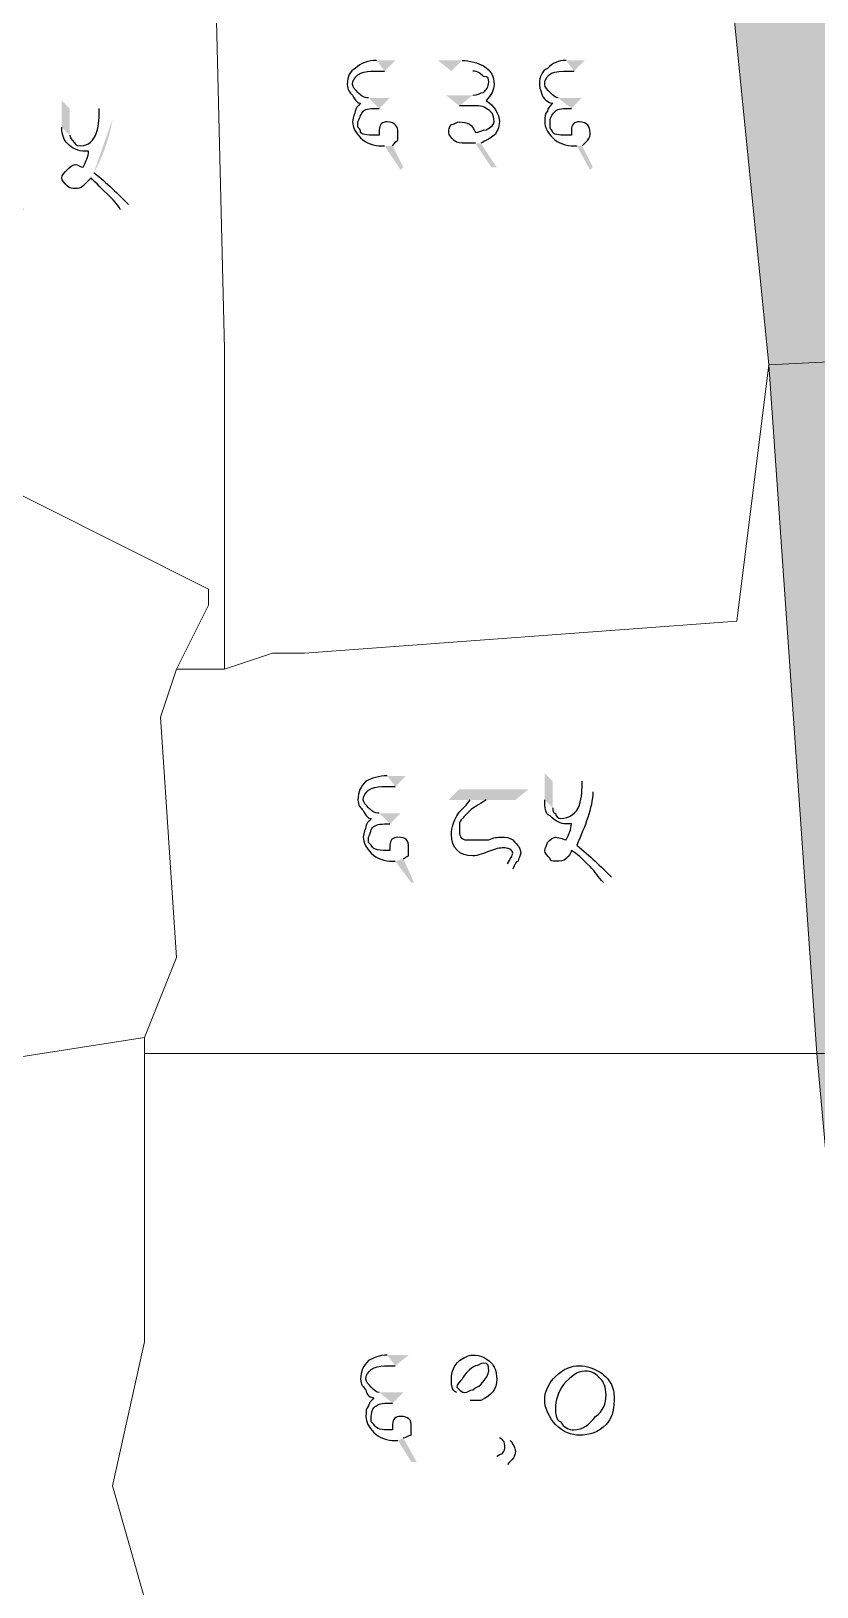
# Model space of a CAD drawing. Header units: metres. Extents: x 345912 to 349030, y 3061206 to 3061792.
# Drawn here: x 346841.73 to 346856.69, y 3061332 to 3061361.61 of the extents above; entities that cross this region are included whole.
import ezdxf

# ---------------------------------------------------------------- set-up
doc = ezdxf.new("R2010")
doc.units = ezdxf.units.M
doc.header["$MEASUREMENT"] = 0
doc.layers.add('PDF4_Geometry', color=7, linetype='Continuous')
doc.layers.add('PDF4_Solid Fills', color=7, linetype='Continuous')

msp = doc.modelspace()

# ---------------------------------------------------------------- hatches: boundary and pattern name
at = {"layer": 'PDF4_Solid Fills', "true_color": 0xc3c3c3, "transparency": 33554531}
h = msp.add_hatch(color=9, dxfattribs=at)
h.paths.add_polyline_path([(346861.86867, 3061355.56042), (346855.77267, 3061355.25562), (346854.85827, 3061364.39962), (346853.94387, 3061369.58122), (346859.73507, 3061370.80042), (346860.03987, 3061370.80042), (346860.95427, 3061365.61882), (346861.25907, 3061361.65642)], flags=0)
h.paths.add_polyline_path([(346864.00227, 3061332.39562), (346857.60147, 3061332.09083), (346856.68707, 3061342.14922), (346863.08787, 3061342.14922)], flags=0)
h.paths.add_polyline_path([(346838.09427, 3061366.83802), (346831.99827, 3061365.61882), (346831.08387, 3061365.31402), (346823.46387, 3061364.09482), (346814.01507, 3061362.26602), (346813.71028, 3061362.26602), (346791.45988, 3061357.99882), (346792.37427, 3061364.09482), (346811.27187, 3061367.75243), (346820.72067, 3061369.27642), (346829.55987, 3061371.10522), (346838.70387, 3061372.62922)], flags=0)
h.paths.add_polyline_path([(346867.65987, 3061372.32442), (346864.30707, 3061371.71482), (346864.30707, 3061372.01962), (346864.00227, 3061374.76282), (346867.35507, 3061375.37243)], flags=0)
h.paths.add_polyline_path([(346853.94387, 3061369.58122), (346845.71427, 3061368.05722), (346845.40947, 3061368.05722), (346845.10467, 3061368.05722), (346844.49507, 3061367.75243), (346838.09427, 3061366.83802), (346838.70387, 3061372.62922), (346849.06707, 3061374.76282), (346849.37187, 3061374.76282), (346849.67667, 3061375.06762), (346849.98147, 3061375.06762), (346850.28627, 3061375.06762), (346852.72467, 3061375.67722)], flags=0)
h.paths.add_polyline_path([(346859.73507, 3061370.80042), (346853.94387, 3061369.58122), (346852.72467, 3061375.67722), (346856.99187, 3061376.59162), (346858.82067, 3061376.89642), (346859.43027, 3061371.10522)], flags=0)
h.paths.add_polyline_path([(346864.00227, 3061374.76282), (346864.30707, 3061372.01962), (346864.30707, 3061371.71482), (346859.73507, 3061370.80042), (346859.43027, 3061371.10522), (346858.82067, 3061376.89642), (346860.95427, 3061377.20123), (346863.69747, 3061377.50603), (346863.69747, 3061376.89642)], flags=0)
h.paths.add_polyline_path([(346867.35507, 3061375.37243), (346864.00227, 3061374.76282), (346863.69747, 3061376.89642), (346863.69747, 3061377.50603), (346867.05027, 3061378.11562)], flags=0)
h.paths.add_polyline_path([(346956.05188, 3061317.15562), (346955.13748, 3061318.37482), (346952.39427, 3061320.81322), (346949.95587, 3061321.11802), (346943.85987, 3061323.25162), (346934.71587, 3061325.99482), (346928.01028, 3061327.51882), (346922.82867, 3061327.51882), (346919.78067, 3061327.21402), (346917.64707, 3061326.29962), (346909.41747, 3061322.03243), (346903.32147, 3061317.76522), (346901.18787, 3061317.15562), (346787.49747, 3061317.15562), (346787.19267, 3061318.37482), (346787.19267, 3061320.50842), (346788.10707, 3061333.91962), (346788.41187, 3061335.74842), (346788.41187, 3061342.14922), (346788.71668, 3061350.37882), (346789.63107, 3061357.08442), (346790.54547, 3061360.74202), (346790.54547, 3061366.22842), (346791.45988, 3061369.58122), (346794.50787, 3061379.03002), (346793.89827, 3061382.07802), (346793.59348, 3061382.99243), (346790.54547, 3061391.83162), (346787.19267, 3061402.80443), (346782.92547, 3061416.52042), (346782.92547, 3061419.87322), (346782.92547, 3061427.18843), (346780.18227, 3061437.55162), (346778.04867, 3061448.82923), (346775.30547, 3061457.36363), (346773.78147, 3061460.41162), (346770.73347, 3061464.06923), (346767.07587, 3061467.72682), (346763.11347, 3061473.51802), (346756.40787, 3061482.66203), (346754.88388, 3061486.31962), (346748.78787, 3061488.45322), (346744.82547, 3061489.36763), (346745.73987, 3061490.58682), (346754.57907, 3061487.84363), (346755.18867, 3061488.75802), (346754.57907, 3061494.24442), (346751.22627, 3061506.13162), (346747.56867, 3061512.83722), (346749.39748, 3061514.05643), (346753.35987, 3061506.43643), (346754.57907, 3061501.86442), (346756.71267, 3061492.72042), (346757.32227, 3061484.79563), (346760.37028, 3061481.13802), (346761.89427, 3061478.39483), (346767.07587, 3061470.77483), (346772.56227, 3061464.37402), (346775.00067, 3061461.02123), (346778.04867, 3061454.62042), (346780.18227, 3061447.00042), (346780.79187, 3061442.42843), (346784.44948, 3061428.10282), (346785.05907, 3061419.87322), (346785.36387, 3061417.13002), (346789.93587, 3061400.67083), (346795.11747, 3061386.04042), (346796.03187, 3061382.07802), (346795.42227, 3061375.67722), (346792.67907, 3061367.14282), (346792.37427, 3061364.09482), (346791.45988, 3061357.99882), (346791.15507, 3061353.73162), (346790.24067, 3061345.19722), (346789.93587, 3061333.61482), (346789.93587, 3061332.70042), (346789.63107, 3061331.48123), (346789.32628, 3061325.69002), (346789.02147, 3061321.42283), (346789.32628, 3061318.98443), (346789.63107, 3061317.15562), (346895.09187, 3061317.15562), (346896.00627, 3061317.46042), (346900.57827, 3061318.67962), (346905.45507, 3061320.81322), (346908.80787, 3061323.25162), (346916.12308, 3061327.21402), (346916.73267, 3061327.51882), (346917.64707, 3061327.82362), (346920.69507, 3061328.73802), (346927.70547, 3061328.73802), (346936.23988, 3061326.90923), (346946.29828, 3061324.16603), (346948.12707, 3061323.25162), (346949.04147, 3061322.94682), (346955.13748, 3061320.50842), (346957.57587, 3061318.37482), (346957.88067, 3061318.07002), (346958.49028, 3061317.15562)], flags=0)
h.paths.add_polyline_path([(346863.08787, 3061342.14922), (346856.68707, 3061342.14922), (346855.77267, 3061355.25562), (346861.86867, 3061355.56042), (346862.17347, 3061353.73162), (346862.78307, 3061343.97802)], flags=0)
h = msp.add_hatch(color=9, dxfattribs=at)
h.paths.add_polyline_path([(346861.86867, 3061355.56042), (346855.77267, 3061355.25562), (346854.85827, 3061364.39962), (346853.94387, 3061369.58122), (346859.73507, 3061370.80042), (346860.03987, 3061370.80042), (346860.95427, 3061365.61882), (346861.25907, 3061361.65642)], flags=0)
h.paths.add_polyline_path([(346864.00227, 3061332.39562), (346857.60147, 3061332.09083), (346856.68707, 3061342.14922), (346863.08787, 3061342.14922)], flags=0)
h.paths.add_polyline_path([(346838.09427, 3061366.83802), (346831.99827, 3061365.61882), (346831.08387, 3061365.31402), (346823.46387, 3061364.09482), (346814.01507, 3061362.26602), (346813.71028, 3061362.26602), (346791.45988, 3061357.99882), (346792.37427, 3061364.09482), (346811.27187, 3061367.75243), (346820.72067, 3061369.27642), (346829.55987, 3061371.10522), (346838.70387, 3061372.62922)], flags=0)
h.paths.add_polyline_path([(346867.65987, 3061372.32442), (346864.30707, 3061371.71482), (346864.30707, 3061372.01962), (346864.00227, 3061374.76282), (346867.35507, 3061375.37243)], flags=0)
h.paths.add_polyline_path([(346853.94387, 3061369.58122), (346845.71427, 3061368.05722), (346845.40947, 3061368.05722), (346845.10467, 3061368.05722), (346844.49507, 3061367.75243), (346838.09427, 3061366.83802), (346838.70387, 3061372.62922), (346849.06707, 3061374.76282), (346849.37187, 3061374.76282), (346849.67667, 3061375.06762), (346849.98147, 3061375.06762), (346850.28627, 3061375.06762), (346852.72467, 3061375.67722)], flags=0)
h.paths.add_polyline_path([(346859.73507, 3061370.80042), (346853.94387, 3061369.58122), (346852.72467, 3061375.67722), (346856.99187, 3061376.59162), (346858.82067, 3061376.89642), (346859.43027, 3061371.10522)], flags=0)
h.paths.add_polyline_path([(346864.00227, 3061374.76282), (346864.30707, 3061372.01962), (346864.30707, 3061371.71482), (346859.73507, 3061370.80042), (346859.43027, 3061371.10522), (346858.82067, 3061376.89642), (346860.95427, 3061377.20123), (346863.69747, 3061377.50603), (346863.69747, 3061376.89642)], flags=0)
h.paths.add_polyline_path([(346867.35507, 3061375.37243), (346864.00227, 3061374.76282), (346863.69747, 3061376.89642), (346863.69747, 3061377.50603), (346867.05027, 3061378.11562)], flags=0)
h.paths.add_polyline_path([(346956.05188, 3061317.15562), (346955.13748, 3061318.37482), (346952.39427, 3061320.81322), (346949.95587, 3061321.11802), (346943.85987, 3061323.25162), (346934.71587, 3061325.99482), (346928.01028, 3061327.51882), (346922.82867, 3061327.51882), (346919.78067, 3061327.21402), (346917.64707, 3061326.29962), (346909.41747, 3061322.03243), (346903.32147, 3061317.76522), (346901.18787, 3061317.15562), (346787.49747, 3061317.15562), (346787.19267, 3061318.37482), (346787.19267, 3061320.50842), (346788.10707, 3061333.91962), (346788.41187, 3061335.74842), (346788.41187, 3061342.14922), (346788.71668, 3061350.37882), (346789.63107, 3061357.08442), (346790.54547, 3061360.74202), (346790.54547, 3061366.22842), (346791.45988, 3061369.58122), (346794.50787, 3061379.03002), (346793.89827, 3061382.07802), (346793.59348, 3061382.99243), (346790.54547, 3061391.83162), (346787.19267, 3061402.80443), (346782.92547, 3061416.52042), (346782.92547, 3061419.87322), (346782.92547, 3061427.18843), (346780.18227, 3061437.55162), (346778.04867, 3061448.82923), (346775.30547, 3061457.36363), (346773.78147, 3061460.41162), (346770.73347, 3061464.06923), (346767.07587, 3061467.72682), (346763.11347, 3061473.51802), (346756.40787, 3061482.66203), (346754.88388, 3061486.31962), (346748.78787, 3061488.45322), (346744.82547, 3061489.36763), (346745.73987, 3061490.58682), (346754.57907, 3061487.84363), (346755.18867, 3061488.75802), (346754.57907, 3061494.24442), (346751.22627, 3061506.13162), (346747.56867, 3061512.83722), (346749.39748, 3061514.05643), (346753.35987, 3061506.43643), (346754.57907, 3061501.86442), (346756.71267, 3061492.72042), (346757.32227, 3061484.79563), (346760.37028, 3061481.13802), (346761.89427, 3061478.39483), (346767.07587, 3061470.77483), (346772.56227, 3061464.37402), (346775.00067, 3061461.02123), (346778.04867, 3061454.62042), (346780.18227, 3061447.00042), (346780.79187, 3061442.42843), (346784.44948, 3061428.10282), (346785.05907, 3061419.87322), (346785.36387, 3061417.13002), (346789.93587, 3061400.67083), (346795.11747, 3061386.04042), (346796.03187, 3061382.07802), (346795.42227, 3061375.67722), (346792.67907, 3061367.14282), (346792.37427, 3061364.09482), (346791.45988, 3061357.99882), (346791.15507, 3061353.73162), (346790.24067, 3061345.19722), (346789.93587, 3061333.61482), (346789.93587, 3061332.70042), (346789.63107, 3061331.48123), (346789.32628, 3061325.69002), (346789.02147, 3061321.42283), (346789.32628, 3061318.98443), (346789.63107, 3061317.15562), (346895.09187, 3061317.15562), (346896.00627, 3061317.46042), (346900.57827, 3061318.67962), (346905.45507, 3061320.81322), (346908.80787, 3061323.25162), (346916.12308, 3061327.21402), (346916.73267, 3061327.51882), (346917.64707, 3061327.82362), (346920.69507, 3061328.73802), (346927.70547, 3061328.73802), (346936.23988, 3061326.90923), (346946.29828, 3061324.16603), (346948.12707, 3061323.25162), (346949.04147, 3061322.94682), (346955.13748, 3061320.50842), (346957.57587, 3061318.37482), (346957.88067, 3061318.07002), (346958.49028, 3061317.15562)], flags=0)
h.paths.add_polyline_path([(346863.08787, 3061342.14922), (346856.68707, 3061342.14922), (346855.77267, 3061355.25562), (346861.86867, 3061355.56042), (346862.17347, 3061353.73162), (346862.78307, 3061343.97802)], flags=0)
at = {"layer": 'PDF4_Solid Fills', "transparency": 33554559}
h = msp.add_hatch(color=256, dxfattribs=at)
h.paths.add_polyline_path([(346848.45748, 3061360.84363), (346848.66068, 3061361.04683), (346848.30508, 3061361.04683)], flags=0)
h.paths.add_polyline_path([(346848.45748, 3061359.42123), (346848.76228, 3061358.96403), (346848.81308, 3061359.01483), (346848.60988, 3061359.42123)], flags=0)
h.paths.add_polyline_path([(346848.35588, 3061360.13243), (346848.55908, 3061360.33563), (346848.15268, 3061360.33563)], flags=0)
h.paths.add_polyline_path([(346849.72748, 3061360.84363), (346849.47348, 3061361.04683), (346849.93068, 3061361.04683)], flags=0)
h.paths.add_polyline_path([(346850.28628, 3061359.47203), (346850.59108, 3061359.01483), (346850.48948, 3061359.01483), (346850.18468, 3061359.47203)], flags=0)
h.paths.add_polyline_path([(346849.87988, 3061360.18323), (346849.62588, 3061360.38643), (346850.13388, 3061360.38643)], flags=0)
h.paths.add_polyline_path([(346852.06428, 3061360.84363), (346852.26748, 3061361.04683), (346851.91188, 3061361.04683)], flags=0)
h.paths.add_polyline_path([(346852.11508, 3061359.42123), (346852.36908, 3061358.96403), (346852.41988, 3061359.01483), (346852.21668, 3061359.42123)], flags=0)
h.paths.add_polyline_path([(346852.01348, 3061360.13243), (346852.21668, 3061360.33563), (346851.75948, 3061360.33563)], flags=0)
h = msp.add_hatch(color=256, dxfattribs=at)
h.paths.add_polyline_path([(346839.46587, 3061360.03083), (346839.66907, 3061360.23403), (346839.31347, 3061360.23403)], flags=0)
h.paths.add_polyline_path([(346839.46587, 3061358.60843), (346839.77067, 3061358.20203), (346839.82147, 3061358.20203), (346839.61827, 3061358.65923)], flags=0)
h.paths.add_polyline_path([(346839.36427, 3061359.31963), (346839.56747, 3061359.52283), (346839.16107, 3061359.52283)], flags=0)
h.paths.add_polyline_path([(346840.73587, 3061360.03083), (346840.48187, 3061360.23403), (346840.93907, 3061360.23403)], flags=0)
h.paths.add_polyline_path([(346841.29467, 3061358.71003), (346841.59947, 3061358.20203), (346841.54867, 3061358.20203), (346841.19307, 3061358.65923)], flags=0)
h.paths.add_polyline_path([(346840.88827, 3061359.37043), (346840.63427, 3061359.62443), (346841.14227, 3061359.62443)], flags=0)
h.paths.add_polyline_path([(346843.02187, 3061360.13243), (346843.27587, 3061359.92923)], flags=0)
h.paths.add_polyline_path([(346842.92027, 3061358.91323, 0.08894398), (346843.27587, 3061359.92923)], flags=0)
h.paths.add_polyline_path([(346843.58067, 3061358.30363), (346843.42827, 3061358.20203)], flags=0)
h.paths.add_polyline_path([(346842.31067, 3061359.77683), (346842.31067, 3061360.28483), (346842.46307, 3061360.13243), (346842.46307, 3061359.62443)], flags=0)
h = msp.add_hatch(color=256, dxfattribs=at)
h.paths.add_polyline_path([(346848.66067, 3061347.22923), (346848.86387, 3061347.43243), (346848.50827, 3061347.43243)], flags=0)
h.paths.add_polyline_path([(346848.66067, 3061345.80683), (346848.96547, 3061345.40043), (346849.01627, 3061345.40043), (346848.81307, 3061345.85763)], flags=0)
h.paths.add_polyline_path([(346848.55907, 3061346.51803), (346848.76227, 3061346.72123), (346848.35587, 3061346.72123)], flags=0)
h.paths.add_polyline_path([(346850.08307, 3061346.97523), (346849.67667, 3061346.97523), (346849.87987, 3061347.17843), (346851.20067, 3061347.17843), (346850.94667, 3061346.97523), (346850.38787, 3061346.97523)], flags=0)
h.paths.add_polyline_path([(346850.89587, 3061345.65443), (346850.79427, 3061345.75603)], flags=0)
h.paths.add_polyline_path([(346852.21667, 3061347.33083), (346852.41987, 3061347.12763)], flags=0)
h.paths.add_polyline_path([(346852.77547, 3061345.50203), (346852.62307, 3061345.40043)], flags=0)
h.paths.add_polyline_path([(346851.50547, 3061346.97523), (346851.50547, 3061347.48323), (346851.65787, 3061347.33083), (346851.65787, 3061346.82283)], flags=0)
h = msp.add_hatch(color=256, dxfattribs=at)
h.paths.add_polyline_path([(346848.66067, 3061336.20564), (346848.91467, 3061336.40884), (346848.50827, 3061336.40884)], flags=0)
h.paths.add_polyline_path([(346848.71147, 3061334.78324), (346848.96547, 3061334.37684), (346849.06707, 3061334.37684), (346848.81307, 3061334.83404)], flags=0)
h.paths.add_polyline_path([(346848.60987, 3061335.49444), (346848.81307, 3061335.69764), (346848.35587, 3061335.69764)], flags=0)
h.paths.add_polyline_path([(346850.08307, 3061335.54524), (346850.84507, 3061334.78324)], flags=0)
h.paths.add_polyline_path([(346850.79427, 3061334.32604), (346850.59107, 3061334.47844)], flags=0)
h.paths.add_polyline_path([(346850.64187, 3061334.83404), (346849.82907, 3061335.69764)], flags=0)

# ---------------------------------------------------------------- linework, layer by layer
at = {"layer": 'PDF4_Geometry', "lineweight": 9}
for points in [[(346861.86867, 3061355.56042), (346855.77267, 3061355.25562), (346854.85827, 3061364.39962), (346853.94387, 3061369.58122), (346859.73507, 3061370.80042), (346860.03987, 3061370.80042), (346860.95427, 3061365.61882), (346861.25907, 3061361.65642)], [(346861.86867, 3061355.56042), (346855.77267, 3061355.25562), (346854.85827, 3061364.39962), (346853.94387, 3061369.58122), (346859.73507, 3061370.80042), (346860.03987, 3061370.80042), (346860.95427, 3061365.61882), (346861.25907, 3061361.65642)], [(346855.77268, 3061355.25564), (346855.16308, 3061350.37884), (346846.93348, 3061349.76923), (346846.32388, 3061349.76923), (346845.40947, 3061349.46444), (346845.40947, 3061355.56042), (346845.10468, 3061368.05724), (346845.40947, 3061368.05724), (346845.71427, 3061368.05724), (346853.94388, 3061369.58124), (346854.85828, 3061364.39963)], [(346855.77268, 3061355.25564), (346855.16308, 3061350.37884), (346846.93348, 3061349.76923), (346846.32388, 3061349.76923), (346845.40947, 3061349.46444), (346845.40947, 3061355.56042), (346845.10468, 3061368.05724), (346845.40947, 3061368.05724), (346845.71427, 3061368.05724), (346853.94388, 3061369.58124), (346854.85828, 3061364.39963)], [(346845.40947, 3061349.46444), (346844.49507, 3061349.46444), (346845.10468, 3061350.68363), (346845.10468, 3061350.98844), (346840.22787, 3061353.42683), (346836.57028, 3061354.03643), (346837.78947, 3061362.87564), (346838.09427, 3061366.83803), (346844.49507, 3061367.75243), (346845.10468, 3061368.05724), (346845.40947, 3061355.56042)], [(346845.40947, 3061349.46444), (346844.49507, 3061349.46444), (346845.10468, 3061350.68363), (346845.10468, 3061350.98844), (346840.22787, 3061353.42683), (346836.57028, 3061354.03643), (346837.78947, 3061362.87564), (346838.09427, 3061366.83803), (346844.49507, 3061367.75243), (346845.10468, 3061368.05724), (346845.40947, 3061355.56042)], [(346863.08787, 3061342.14922), (346856.68707, 3061342.14922), (346855.77267, 3061355.25562), (346861.86867, 3061355.56042), (346862.17347, 3061353.73162), (346862.78307, 3061343.97802)], [(346863.08787, 3061342.14922), (346856.68707, 3061342.14922), (346855.77267, 3061355.25562), (346861.86867, 3061355.56042), (346862.17347, 3061353.73162), (346862.78307, 3061343.97802)], [(346856.68707, 3061342.14923), (346849.06707, 3061342.14923), (346843.88548, 3061342.14923), (346843.88548, 3061342.45403), (346844.49507, 3061343.97803), (346844.19028, 3061348.55004), (346844.49507, 3061349.46444), (346845.40947, 3061349.46444), (346846.32388, 3061349.76923), (346846.93348, 3061349.76923), (346855.16308, 3061350.37884), (346855.77268, 3061355.25564)], [(346856.68707, 3061342.14923), (346849.06707, 3061342.14923), (346843.88548, 3061342.14923), (346843.88548, 3061342.45403), (346844.49507, 3061343.97803), (346844.19028, 3061348.55004), (346844.49507, 3061349.46444), (346845.40947, 3061349.46444), (346846.32388, 3061349.76923), (346846.93348, 3061349.76923), (346855.16308, 3061350.37884), (346855.77268, 3061355.25564)], [(346844.49507, 3061349.46444), (346844.19028, 3061348.55004), (346844.49507, 3061343.97803), (346843.88548, 3061342.45403), (346834.13188, 3061340.93004), (346834.13188, 3061341.23483), (346789.93587, 3061333.61483), (346790.24068, 3061345.19724), (346800.60388, 3061346.11164), (346806.69988, 3061347.02602), (346811.27188, 3061347.63564), (346814.01507, 3061348.24523), (346814.31988, 3061348.24523), (346823.76867, 3061350.98844), (346827.12147, 3061351.90284), (346831.08388, 3061352.81724), (346831.38867, 3061352.81724), (346831.99828, 3061353.12203), (346832.30308, 3061353.12203), (346836.57028, 3061354.03643), (346840.22787, 3061353.42683), (346845.10468, 3061350.98844), (346845.10468, 3061350.68363)], [(346844.49507, 3061349.46444), (346844.19028, 3061348.55004), (346844.49507, 3061343.97803), (346843.88548, 3061342.45403), (346834.13188, 3061340.93004), (346834.13188, 3061341.23483), (346789.93587, 3061333.61483), (346790.24068, 3061345.19724), (346800.60388, 3061346.11164), (346806.69988, 3061347.02602), (346811.27188, 3061347.63564), (346814.01507, 3061348.24523), (346814.31988, 3061348.24523), (346823.76867, 3061350.98844), (346827.12147, 3061351.90284), (346831.08388, 3061352.81724), (346831.38867, 3061352.81724), (346831.99828, 3061353.12203), (346832.30308, 3061353.12203), (346836.57028, 3061354.03643), (346840.22787, 3061353.42683), (346845.10468, 3061350.98844), (346845.10468, 3061350.68363)], [(346843.88548, 3061342.14923), (346843.88548, 3061336.66284), (346843.27587, 3061333.91963), (346843.88548, 3061331.78602), (346842.05668, 3061331.48124), (346838.09427, 3061330.56683), (346835.65587, 3061330.56683), (346834.13188, 3061340.01564), (346834.13188, 3061340.93004), (346843.88548, 3061342.45403)], [(346843.88548, 3061342.14923), (346843.88548, 3061336.66284), (346843.27587, 3061333.91963), (346843.88548, 3061331.78602), (346842.05668, 3061331.48124), (346838.09427, 3061330.56683), (346835.65587, 3061330.56683), (346834.13188, 3061340.01564), (346834.13188, 3061340.93004), (346843.88548, 3061342.45403)], [(346857.90628, 3061330.56683), (346853.94388, 3061331.48124), (346851.81028, 3061331.48124), (346843.88548, 3061331.78602), (346843.27587, 3061333.91963), (346843.88548, 3061336.66284), (346843.88548, 3061342.14923), (346849.06707, 3061342.14923), (346856.68707, 3061342.14923), (346857.60147, 3061332.09083)], [(346857.90628, 3061330.56683), (346853.94388, 3061331.48124), (346851.81028, 3061331.48124), (346843.88548, 3061331.78602), (346843.27587, 3061333.91963), (346843.88548, 3061336.66284), (346843.88548, 3061342.14923), (346849.06707, 3061342.14923), (346856.68707, 3061342.14923), (346857.60147, 3061332.09083)]]:
    msp.add_lwpolyline(points, close=True, dxfattribs=at)
at = {"layer": 'PDF4_Geometry', "lineweight": 25}
for points in [[(346848.30508, 3061361.04683), (346848.15268, 3061361.04683), (346848.00028, 3061360.99603), (346847.89868, 3061360.89443)], [(346849.93068, 3061361.04683), (346850.08308, 3061361.04683), (346850.23548, 3061360.99603), (346850.33708, 3061360.94523)], [(346851.91188, 3061361.04683), (346851.75948, 3061361.04683), (346851.65788, 3061360.99603), (346851.55628, 3061360.89443)], [(346847.89868, 3061360.89443), (346847.79708, 3061360.84363), (346847.74628, 3061360.74203), (346847.74628, 3061360.58963)], [(346847.84788, 3061360.58963), (346847.84788, 3061360.74203), (346848.00028, 3061360.84363), (346848.20348, 3061360.84363)], [(346848.20348, 3061360.84363), (346848.25428, 3061360.84363), (346848.30508, 3061360.84363), (346848.35588, 3061360.84363)], [(346848.35588, 3061360.84363), (346848.40668, 3061360.84363), (346848.40668, 3061360.84363), (346848.45748, 3061360.84363)], [(346850.33708, 3061360.74203), (346850.28628, 3061360.79283), (346850.23548, 3061360.84363), (346850.13388, 3061360.84363)], [(346850.33708, 3061360.94523), (346850.48948, 3061360.84363), (346850.54028, 3061360.74203), (346850.54028, 3061360.58963)], [(346850.43868, 3061360.64043), (346850.43868, 3061360.69123), (346850.43868, 3061360.74203), (346850.33708, 3061360.74203)], [(346851.55628, 3061360.89443), (346851.45468, 3061360.84363), (346851.40388, 3061360.74203), (346851.40388, 3061360.58963)], [(346851.50548, 3061360.58963), (346851.50548, 3061360.74203), (346851.60708, 3061360.84363), (346851.86108, 3061360.84363)], [(346851.86108, 3061360.84363), (346851.91188, 3061360.84363), (346851.91188, 3061360.84363), (346851.96268, 3061360.84363)], [(346851.96268, 3061360.84363), (346852.01348, 3061360.84363), (346852.06428, 3061360.84363), (346852.06428, 3061360.84363)], [(346847.74628, 3061360.58963), (346847.74628, 3061360.48803), (346847.79708, 3061360.43723), (346847.84788, 3061360.38643)], [(346847.94948, 3061360.43723), (346847.89868, 3061360.48803), (346847.84788, 3061360.53883), (346847.84788, 3061360.58963)], [(346847.84788, 3061360.38643), (346847.89868, 3061360.28483), (346847.94948, 3061360.23403), (346848.00028, 3061360.23403)], [(346848.15268, 3061360.33563), (346848.05108, 3061360.33563), (346848.00028, 3061360.38643), (346847.94948, 3061360.43723)], [(346850.13388, 3061360.38643), (346850.23548, 3061360.38643), (346850.28628, 3061360.43723), (346850.33708, 3061360.43723)], [(346850.33708, 3061360.43723), (346850.38788, 3061360.48803), (346850.43868, 3061360.53883), (346850.43868, 3061360.64043)], [(346850.54028, 3061360.58963), (346850.54028, 3061360.48803), (346850.48948, 3061360.38643), (346850.38788, 3061360.28483)], [(346851.40388, 3061360.58963), (346851.40388, 3061360.48803), (346851.45468, 3061360.43723), (346851.45468, 3061360.38643)], [(346851.45468, 3061360.38643), (346851.50548, 3061360.28483), (346851.60708, 3061360.23403), (346851.65788, 3061360.23403)], [(346851.60708, 3061360.43723), (346851.55628, 3061360.48803), (346851.50548, 3061360.53883), (346851.50548, 3061360.58963)], [(346851.75948, 3061360.33563), (346851.70868, 3061360.33563), (346851.65788, 3061360.38643), (346851.60708, 3061360.43723)], [(346842.97107, 3061359.67523), (346843.02187, 3061359.82763), (346843.02187, 3061359.98003), (346843.02187, 3061360.13243)], [(346848.00028, 3061360.23403), (346847.94948, 3061360.18323), (346847.89868, 3061360.13243), (346847.89868, 3061360.08163)], [(346848.05108, 3061360.08163), (346848.10188, 3061360.13243), (346848.20348, 3061360.13243), (346848.35588, 3061360.13243)], [(346849.98148, 3061360.18323), (346849.93068, 3061360.18323), (346849.93068, 3061360.18323), (346849.87988, 3061360.18323)], [(346850.13388, 3061360.18323), (346850.08308, 3061360.18323), (346850.03228, 3061360.18323), (346849.98148, 3061360.18323)], [(346850.38788, 3061360.13243), (346850.33708, 3061360.18323), (346850.23548, 3061360.18323), (346850.13388, 3061360.18323)], [(346850.38788, 3061360.28483), (346850.54028, 3061360.18323), (346850.64188, 3061360.03083), (346850.64188, 3061359.87843)], [(346850.54028, 3061359.87843), (346850.54028, 3061360.03083), (346850.48948, 3061360.08163), (346850.38788, 3061360.13243)], [(346851.65788, 3061360.23403), (346851.60708, 3061360.18323), (346851.55628, 3061360.13243), (346851.55628, 3061360.08163)], [(346851.70868, 3061360.08163), (346851.75948, 3061360.13243), (346851.86108, 3061360.13243), (346852.01348, 3061360.13243)], [(346847.89868, 3061360.08163), (346847.89868, 3061360.03083), (346847.84788, 3061359.98003), (346847.84788, 3061359.87843)], [(346847.84788, 3061359.87843), (346847.84788, 3061359.77683), (346847.89868, 3061359.67523), (346848.00028, 3061359.57363)], [(346847.94948, 3061359.87843), (346848.00028, 3061359.98003), (346848.00028, 3061360.03083), (346848.05108, 3061360.08163)], [(346847.94948, 3061359.77683), (346847.94948, 3061359.82763), (346847.94948, 3061359.82763), (346847.94948, 3061359.87843)], [(346848.50828, 3061359.87843), (346848.40668, 3061359.87843), (346848.35588, 3061359.82763), (346848.35588, 3061359.72603)], [(346848.71148, 3061359.67523), (346848.71148, 3061359.77683), (346848.66068, 3061359.87843), (346848.50828, 3061359.87843)], [(346849.67668, 3061359.67523), (346849.67668, 3061359.72603), (346849.67668, 3061359.77683), (346849.72748, 3061359.82763)], [(346849.72748, 3061359.82763), (346849.77828, 3061359.82763), (346849.82908, 3061359.87843), (346849.87988, 3061359.87843)], [(346849.87988, 3061359.87843), (346850.03228, 3061359.87843), (346850.13388, 3061359.82763), (346850.18468, 3061359.67523)], [(346850.38788, 3061359.72603), (346850.48948, 3061359.77683), (346850.54028, 3061359.82763), (346850.54028, 3061359.87843)], [(346850.64188, 3061359.87843), (346850.64188, 3061359.77683), (346850.59108, 3061359.67523), (346850.54028, 3061359.62443)], [(346851.55628, 3061360.08163), (346851.50548, 3061360.03083), (346851.50548, 3061359.98003), (346851.50548, 3061359.87843)], [(346851.50548, 3061359.87843), (346851.50548, 3061359.77683), (346851.55628, 3061359.67523), (346851.65788, 3061359.57363)], [(346851.60708, 3061359.87843), (346851.60708, 3061359.98003), (346851.65788, 3061360.03083), (346851.70868, 3061360.08163)], [(346851.60708, 3061359.77683), (346851.60708, 3061359.82763), (346851.60708, 3061359.82763), (346851.60708, 3061359.87843)], [(346852.16588, 3061359.87843), (346852.06428, 3061359.87843), (346852.01348, 3061359.82763), (346852.01348, 3061359.72603)], [(346852.36908, 3061359.67523), (346852.36908, 3061359.77683), (346852.31828, 3061359.87843), (346852.16588, 3061359.87843)], [(346842.41227, 3061359.47203), (346842.36147, 3061359.52283), (346842.31067, 3061359.62443), (346842.31067, 3061359.77683)], [(346842.46307, 3061359.62443), (346842.46307, 3061359.57363), (346842.51387, 3061359.52283), (346842.51387, 3061359.52283)], [(346842.51387, 3061359.52283), (346842.56467, 3061359.47203), (346842.56467, 3061359.42123), (346842.66627, 3061359.42123)], [(346842.66627, 3061359.42123), (346842.81867, 3061359.42123), (346842.92027, 3061359.52283), (346842.97107, 3061359.67523)], [(346848.00028, 3061359.67523), (346848.00028, 3061359.72603), (346848.00028, 3061359.72603), (346847.94948, 3061359.77683)], [(346848.35588, 3061359.62443), (346848.15268, 3061359.62443), (346848.05108, 3061359.62443), (346848.00028, 3061359.67523)], [(346848.00028, 3061359.57363), (346848.10188, 3061359.47203), (346848.25428, 3061359.42123), (346848.40668, 3061359.42123)], [(346848.35588, 3061359.72603), (346848.35588, 3061359.72603), (346848.35588, 3061359.67523), (346848.35588, 3061359.67523)], [(346848.35588, 3061359.67523), (346848.35588, 3061359.67523), (346848.35588, 3061359.67523), (346848.35588, 3061359.62443)], [(346848.60988, 3061359.42123), (346848.66068, 3061359.47203), (346848.66068, 3061359.52283), (346848.71148, 3061359.52283)], [(346848.71148, 3061359.52283), (346848.71148, 3061359.57363), (346848.71148, 3061359.62443), (346848.71148, 3061359.67523)], [(346849.77828, 3061359.52283), (346849.72748, 3061359.57363), (346849.67668, 3061359.62443), (346849.67668, 3061359.67523)], [(346849.98148, 3061359.47203), (346849.93068, 3061359.47203), (346849.82908, 3061359.47203), (346849.77828, 3061359.52283)], [(346850.18468, 3061359.67523), (346850.23548, 3061359.67523), (346850.33708, 3061359.72603), (346850.38788, 3061359.72603)], [(346850.54028, 3061359.62443), (346850.48948, 3061359.57363), (346850.38788, 3061359.52283), (346850.28628, 3061359.47203)], [(346851.65788, 3061359.67523), (346851.65788, 3061359.72603), (346851.60708, 3061359.72603), (346851.60708, 3061359.77683)], [(346851.96268, 3061359.62443), (346851.81028, 3061359.62443), (346851.70868, 3061359.62443), (346851.65788, 3061359.67523)], [(346851.65788, 3061359.57363), (346851.75948, 3061359.47203), (346851.91188, 3061359.42123), (346852.06428, 3061359.42123)], [(346852.01348, 3061359.62443), (346852.01348, 3061359.62443), (346852.01348, 3061359.62443), (346851.96268, 3061359.62443)], [(346852.01348, 3061359.72603), (346852.01348, 3061359.72603), (346852.01348, 3061359.67523), (346852.01348, 3061359.67523)], [(346852.01348, 3061359.67523), (346852.01348, 3061359.67523), (346852.01348, 3061359.67523), (346852.01348, 3061359.62443)], [(346852.21668, 3061359.42123), (346852.26748, 3061359.47203), (346852.31828, 3061359.52283), (346852.31828, 3061359.52283)], [(346852.31828, 3061359.52283), (346852.36908, 3061359.57363), (346852.36908, 3061359.62443), (346852.36908, 3061359.67523)], [(346842.76787, 3061359.31963), (346842.61547, 3061359.31963), (346842.51387, 3061359.37043), (346842.41227, 3061359.47203)], [(346842.71707, 3061359.01483), (346842.76787, 3061359.11643), (346842.81867, 3061359.21803), (346842.81867, 3061359.31963)], [(346842.81867, 3061359.31963), (346842.81867, 3061359.31963), (346842.76787, 3061359.31963), (346842.76787, 3061359.31963)], [(346848.40668, 3061359.42123), (346848.40668, 3061359.42123), (346848.45748, 3061359.42123), (346848.45748, 3061359.42123)], [(346850.18468, 3061359.47203), (346850.13388, 3061359.47203), (346850.08308, 3061359.47203), (346849.98148, 3061359.47203)], [(346852.06428, 3061359.42123), (346852.06428, 3061359.42123), (346852.11508, 3061359.42123), (346852.11508, 3061359.42123)], [(346842.31067, 3061358.81163), (346842.31067, 3061358.86243), (346842.36147, 3061358.91323), (346842.41227, 3061358.96403)], [(346842.41227, 3061358.96403), (346842.46307, 3061359.01483), (346842.51387, 3061359.06563), (346842.56467, 3061359.06563)], [(346842.56467, 3061359.06563), (346842.61547, 3061359.06563), (346842.66627, 3061359.01483), (346842.71707, 3061359.01483)], [(346842.92027, 3061358.91323), (346843.17427, 3061358.71003), (346843.37747, 3061358.50683), (346843.58067, 3061358.30363)], [(346842.41227, 3061358.65923), (346842.36147, 3061358.71003), (346842.31067, 3061358.76083), (346842.31067, 3061358.81163)], [(346842.56467, 3061358.60843), (346842.51387, 3061358.60843), (346842.46307, 3061358.60843), (346842.41227, 3061358.65923)], [(346842.71707, 3061358.65923), (346842.66627, 3061358.60843), (346842.61547, 3061358.60843), (346842.56467, 3061358.60843)], [(346842.86947, 3061358.81163), (346842.81867, 3061358.76083), (346842.76787, 3061358.71003), (346842.71707, 3061358.65923)], [(346843.17427, 3061358.50683), (346843.02187, 3061358.65923), (346842.92027, 3061358.76083), (346842.86947, 3061358.81163)], [(346843.42827, 3061358.20203), (346843.37747, 3061358.30363), (346843.27587, 3061358.40523), (346843.17427, 3061358.50683)], [(346848.50827, 3061347.43243), (346848.35587, 3061347.43243), (346848.20347, 3061347.38163), (346848.10187, 3061347.33083)], [(346848.10187, 3061347.33083), (346848.00027, 3061347.22923), (346847.94947, 3061347.12763), (346847.94947, 3061346.97523)], [(346848.05107, 3061346.97523), (346848.05107, 3061347.12763), (346848.20347, 3061347.22923), (346848.40667, 3061347.22923)], [(346848.40667, 3061347.22923), (346848.45747, 3061347.22923), (346848.50827, 3061347.22923), (346848.55907, 3061347.22923)], [(346848.55907, 3061347.22923), (346848.60987, 3061347.22923), (346848.60987, 3061347.22923), (346848.66067, 3061347.22923)], [(346852.41987, 3061347.12763), (346852.41987, 3061346.82283), (346852.26747, 3061346.46723), (346852.11507, 3061346.11163)], [(346852.16587, 3061346.87363), (346852.21667, 3061347.02603), (346852.21667, 3061347.17843), (346852.21667, 3061347.33083)], [(346847.94947, 3061346.97523), (346847.94947, 3061346.87363), (346848.00027, 3061346.82283), (346848.05107, 3061346.77203)], [(346848.15267, 3061346.82283), (346848.10187, 3061346.87363), (346848.05107, 3061346.92443), (346848.05107, 3061346.97523)], [(346848.05107, 3061346.77203), (346848.10187, 3061346.67043), (346848.15267, 3061346.61963), (346848.20347, 3061346.61963)], [(346848.35587, 3061346.72123), (346848.25427, 3061346.72123), (346848.20347, 3061346.77203), (346848.15267, 3061346.82283)], [(346849.82907, 3061346.67043), (346849.87987, 3061346.77203), (346849.98147, 3061346.82283), (346850.08307, 3061346.97523)], [(346850.08307, 3061346.77203), (346849.98147, 3061346.67043), (346849.87987, 3061346.56883), (346849.87987, 3061346.51803)], [(346850.38787, 3061346.97523), (346850.23547, 3061346.87363), (346850.13387, 3061346.82283), (346850.08307, 3061346.77203)], [(346851.60707, 3061346.67043), (346851.50547, 3061346.72123), (346851.50547, 3061346.82283), (346851.50547, 3061346.97523)], [(346851.65787, 3061346.82283), (346851.65787, 3061346.77203), (346851.65787, 3061346.72123), (346851.70867, 3061346.72123)], [(346851.81027, 3061346.61963), (346851.96267, 3061346.61963), (346852.11507, 3061346.72123), (346852.16587, 3061346.87363)], [(346848.10187, 3061346.46723), (346848.10187, 3061346.41643), (346848.05107, 3061346.36563), (346848.05107, 3061346.26403)], [(346848.20347, 3061346.61963), (346848.15267, 3061346.56883), (346848.10187, 3061346.51803), (346848.10187, 3061346.46723)], [(346848.15267, 3061346.26403), (346848.20347, 3061346.36563), (346848.20347, 3061346.46723), (346848.25427, 3061346.46723)], [(346848.25427, 3061346.46723), (346848.30507, 3061346.51803), (346848.40667, 3061346.51803), (346848.55907, 3061346.51803)], [(346849.72747, 3061346.31483), (346849.72747, 3061346.46723), (346849.77827, 3061346.56883), (346849.82907, 3061346.67043)], [(346849.87987, 3061346.51803), (346849.87987, 3061346.51803), (346849.87987, 3061346.46723), (346849.87987, 3061346.41643)], [(346851.91187, 3061346.51803), (346851.81027, 3061346.51803), (346851.70867, 3061346.56883), (346851.60707, 3061346.67043)], [(346851.70867, 3061346.72123), (346851.70867, 3061346.67043), (346851.75947, 3061346.61963), (346851.81027, 3061346.61963)], [(346851.91187, 3061346.21323), (346851.96267, 3061346.31483), (346852.01347, 3061346.41643), (346852.01347, 3061346.51803)], [(346852.01347, 3061346.51803), (346852.01347, 3061346.51803), (346851.96267, 3061346.51803), (346851.91187, 3061346.51803)], [(346848.05107, 3061346.26403), (346848.05107, 3061346.16243), (346848.10187, 3061346.06083), (346848.20347, 3061345.95923)], [(346848.15267, 3061346.16243), (346848.15267, 3061346.21323), (346848.15267, 3061346.26403), (346848.15267, 3061346.26403)], [(346848.71147, 3061346.26403), (346848.60987, 3061346.26403), (346848.55907, 3061346.21323), (346848.55907, 3061346.11163)], [(346848.91467, 3061346.06083), (346848.91467, 3061346.21323), (346848.86387, 3061346.26403), (346848.71147, 3061346.26403)], [(346850.13387, 3061345.90843), (346849.87987, 3061345.90843), (346849.72747, 3061346.06083), (346849.72747, 3061346.31483)], [(346849.87987, 3061346.41643), (346849.87987, 3061346.31483), (346849.87987, 3061346.26403), (346849.98147, 3061346.21323)], [(346849.98147, 3061346.21323), (346850.03227, 3061346.21323), (346850.08307, 3061346.21323), (346850.18467, 3061346.21323)], [(346850.18467, 3061346.21323), (346850.23547, 3061346.21323), (346850.28627, 3061346.21323), (346850.43867, 3061346.21323)], [(346850.43867, 3061346.21323), (346850.54027, 3061346.26403), (346850.59107, 3061346.26403), (346850.69267, 3061346.26403)], [(346850.69267, 3061346.26403), (346850.74347, 3061346.26403), (346850.84507, 3061346.26403), (346850.89587, 3061346.21323)], [(346850.89587, 3061346.21323), (346850.99747, 3061346.11163), (346851.04827, 3061346.06083), (346851.04827, 3061345.95923)], [(346851.55627, 3061346.16243), (346851.60707, 3061346.21323), (346851.65787, 3061346.26403), (346851.70867, 3061346.26403)], [(346851.70867, 3061346.26403), (346851.81027, 3061346.26403), (346851.86107, 3061346.21323), (346851.91187, 3061346.21323)], [(346848.20347, 3061346.11163), (346848.20347, 3061346.11163), (346848.20347, 3061346.11163), (346848.15267, 3061346.16243)], [(346848.55907, 3061346.01003), (346848.35587, 3061346.01003), (346848.25427, 3061346.01003), (346848.20347, 3061346.11163)], [(346848.20347, 3061345.95923), (346848.30507, 3061345.85763), (346848.45747, 3061345.80683), (346848.60987, 3061345.80683)], [(346848.55907, 3061346.11163), (346848.55907, 3061346.11163), (346848.55907, 3061346.11163), (346848.55907, 3061346.06083)], [(346848.55907, 3061346.06083), (346848.55907, 3061346.01003), (346848.55907, 3061346.01003), (346848.55907, 3061346.01003)], [(346848.81307, 3061345.85763), (346848.86387, 3061345.85763), (346848.86387, 3061345.90843), (346848.91467, 3061345.90843)], [(346848.91467, 3061345.90843), (346848.91467, 3061345.95923), (346848.91467, 3061346.01003), (346848.91467, 3061346.06083)], [(346850.48947, 3061346.01003), (346850.33707, 3061345.95923), (346850.23547, 3061345.90843), (346850.13387, 3061345.90843)], [(346850.74347, 3061346.06083), (346850.69267, 3061346.06083), (346850.59107, 3061346.06083), (346850.48947, 3061346.01003)], [(346850.89587, 3061345.95923), (346850.89587, 3061346.01003), (346850.84507, 3061346.06083), (346850.74347, 3061346.06083)], [(346850.79427, 3061345.75603), (346850.84507, 3061345.85763), (346850.89587, 3061345.90843), (346850.89587, 3061345.95923)], [(346851.04827, 3061345.95923), (346851.04827, 3061345.90843), (346850.99747, 3061345.85763), (346850.99747, 3061345.80683)], [(346851.50547, 3061346.01003), (346851.50547, 3061346.06083), (346851.55627, 3061346.11163), (346851.55627, 3061346.16243)], [(346851.60707, 3061345.85763), (346851.55627, 3061345.90843), (346851.50547, 3061345.95923), (346851.50547, 3061346.01003)], [(346852.01347, 3061346.01003), (346852.01347, 3061345.95923), (346851.96267, 3061345.90843), (346851.91187, 3061345.85763)], [(346852.36907, 3061345.70523), (346852.21667, 3061345.85763), (346852.11507, 3061345.95923), (346852.01347, 3061346.01003)], [(346852.11507, 3061346.11163), (346852.36907, 3061345.90843), (346852.57227, 3061345.70523), (346852.77547, 3061345.50203)], [(346848.60987, 3061345.80683), (346848.60987, 3061345.80683), (346848.66067, 3061345.80683), (346848.66067, 3061345.80683)], [(346850.99747, 3061345.80683), (346850.94667, 3061345.80683), (346850.94667, 3061345.75603), (346850.89587, 3061345.65443)], [(346851.70867, 3061345.80683), (346851.65787, 3061345.80683), (346851.60707, 3061345.80683), (346851.60707, 3061345.85763)], [(346851.91187, 3061345.85763), (346851.86107, 3061345.80683), (346851.81027, 3061345.80683), (346851.70867, 3061345.80683)], [(346852.62307, 3061345.40043), (346852.52147, 3061345.50203), (346852.47067, 3061345.60363), (346852.36907, 3061345.70523)], [(346848.50827, 3061336.40884), (346848.35587, 3061336.40884), (346848.25427, 3061336.35804), (346848.15267, 3061336.30724)], [(346849.87987, 3061336.30724), (346849.98147, 3061336.35804), (346850.03227, 3061336.40884), (346850.13387, 3061336.40884)], [(346850.13387, 3061336.40884), (346850.28627, 3061336.40884), (346850.38787, 3061336.35804), (346850.48947, 3061336.25644)], [(346848.15267, 3061336.30724), (346848.05107, 3061336.20564), (346848.00027, 3061336.10404), (346848.00027, 3061335.95164)], [(346848.10187, 3061335.95164), (346848.10187, 3061336.10404), (346848.25427, 3061336.20564), (346848.45747, 3061336.20564)], [(346848.45747, 3061336.20564), (346848.50827, 3061336.20564), (346848.55907, 3061336.20564), (346848.60987, 3061336.20564)], [(346848.60987, 3061336.20564), (346848.60987, 3061336.20564), (346848.66067, 3061336.20564), (346848.66067, 3061336.20564)], [(346849.72747, 3061335.95164), (346849.72747, 3061336.10404), (346849.77827, 3061336.20564), (346849.87987, 3061336.30724)], [(346850.18467, 3061336.20564), (346850.08307, 3061336.15484), (346849.98147, 3061336.05324), (346849.93067, 3061335.95164)], [(346850.33707, 3061336.25644), (346850.28627, 3061336.25644), (346850.23547, 3061336.20564), (346850.18467, 3061336.20564)], [(346850.28627, 3061335.85004), (346850.38787, 3061335.95164), (346850.43867, 3061336.05324), (346850.43867, 3061336.10404)], [(346850.43867, 3061336.10404), (346850.43867, 3061336.20564), (346850.43867, 3061336.25644), (346850.33707, 3061336.25644)], [(346850.48947, 3061336.25644), (346850.54027, 3061336.20564), (346850.59107, 3061336.10404), (346850.59107, 3061335.95164)], [(346851.70867, 3061336.00244), (346851.86107, 3061336.15484), (346852.01347, 3061336.20564), (346852.16587, 3061336.20564)], [(346852.26747, 3061336.10404), (346852.11507, 3061336.10404), (346852.01347, 3061336.00244), (346851.86107, 3061335.85004)], [(346852.16587, 3061336.20564), (346852.31827, 3061336.20564), (346852.41987, 3061336.15484), (346852.52147, 3061336.10404)], [(346852.57227, 3061335.95164), (346852.47067, 3061336.05324), (346852.41987, 3061336.10404), (346852.26747, 3061336.10404)], [(346852.52147, 3061336.10404), (346852.62307, 3061336.05324), (346852.72467, 3061335.95164), (346852.77547, 3061335.85004)], [(346848.00027, 3061335.95164), (346848.00027, 3061335.85004), (346848.05107, 3061335.79924), (346848.10187, 3061335.74844)], [(346848.20347, 3061335.79924), (346848.15267, 3061335.85004), (346848.10187, 3061335.90084), (346848.10187, 3061335.95164)], [(346849.82907, 3061335.69764), (346849.72747, 3061335.74844), (346849.72747, 3061335.85004), (346849.72747, 3061335.95164)], [(346849.93067, 3061335.95164), (346849.87987, 3061335.90084), (346849.82907, 3061335.85004), (346849.82907, 3061335.79924)], [(346850.13387, 3061335.74844), (346850.18467, 3061335.79924), (346850.23547, 3061335.79924), (346850.28627, 3061335.85004)], [(346850.59107, 3061335.95164), (346850.59107, 3061335.74844), (346850.48947, 3061335.64684), (346850.28627, 3061335.54524)], [(346851.50547, 3061335.54524), (346851.50547, 3061335.74844), (346851.60707, 3061335.90084), (346851.70867, 3061336.00244)], [(346851.86107, 3061335.85004), (346851.75947, 3061335.69764), (346851.70867, 3061335.54524), (346851.70867, 3061335.39284)], [(346852.67387, 3061335.64684), (346852.67387, 3061335.79924), (346852.62307, 3061335.90084), (346852.57227, 3061335.95164)], [(346852.77547, 3061335.85004), (346852.82627, 3061335.74844), (346852.82627, 3061335.64684), (346852.82627, 3061335.54524)], [(346848.10187, 3061335.74844), (346848.10187, 3061335.64684), (346848.20347, 3061335.59604), (346848.25427, 3061335.59604)], [(346848.25427, 3061335.59604), (346848.20347, 3061335.54524), (346848.15267, 3061335.49444), (346848.15267, 3061335.44364)], [(346848.35587, 3061335.69764), (346848.30507, 3061335.69764), (346848.25427, 3061335.74844), (346848.20347, 3061335.79924)], [(346849.82907, 3061335.79924), (346849.82907, 3061335.79924), (346849.87987, 3061335.74844), (346849.87987, 3061335.74844)], [(346849.87987, 3061335.74844), (346849.87987, 3061335.74844), (346849.93067, 3061335.69764), (346849.98147, 3061335.69764)], [(346849.98147, 3061335.69764), (346850.03227, 3061335.69764), (346850.08307, 3061335.74844), (346850.13387, 3061335.74844)], [(346850.28627, 3061335.54524), (346850.23547, 3061335.54524), (346850.13387, 3061335.54524), (346850.08307, 3061335.54524)], [(346851.70867, 3061335.08804), (346851.60707, 3061335.18964), (346851.50547, 3061335.39284), (346851.50547, 3061335.54524)], [(346852.47067, 3061335.24044), (346852.62307, 3061335.34204), (346852.67387, 3061335.49444), (346852.67387, 3061335.64684)], [(346852.82627, 3061335.54524), (346852.82627, 3061335.34204), (346852.77547, 3061335.18964), (346852.67387, 3061335.08804)], [(346848.15267, 3061335.44364), (346848.10187, 3061335.39284), (346848.10187, 3061335.34204), (346848.10187, 3061335.24044)], [(346848.10187, 3061335.24044), (346848.10187, 3061335.13884), (346848.15267, 3061335.03724), (346848.25427, 3061334.93564)], [(346848.20347, 3061335.24044), (346848.20347, 3061335.34204), (346848.25427, 3061335.44364), (346848.30507, 3061335.44364)], [(346848.20347, 3061335.13884), (346848.20347, 3061335.18964), (346848.20347, 3061335.24044), (346848.20347, 3061335.24044)], [(346848.30507, 3061335.44364), (346848.35587, 3061335.49444), (346848.45747, 3061335.49444), (346848.60987, 3061335.49444)], [(346848.76227, 3061335.24044), (346848.66067, 3061335.24044), (346848.60987, 3061335.18964), (346848.60987, 3061335.08804)], [(346848.96547, 3061335.03724), (346848.96547, 3061335.18964), (346848.91467, 3061335.24044), (346848.76227, 3061335.24044)], [(346851.70867, 3061335.39284), (346851.70867, 3061335.29124), (346851.70867, 3061335.18964), (346851.81027, 3061335.13884)], [(346852.06427, 3061334.98644), (346852.21667, 3061334.98644), (346852.36907, 3061335.08804), (346852.47067, 3061335.24044)], [(346848.25427, 3061335.08804), (346848.25427, 3061335.08804), (346848.25427, 3061335.08804), (346848.20347, 3061335.13884)], [(346848.55907, 3061334.98644), (346848.40667, 3061334.98644), (346848.30507, 3061334.98644), (346848.25427, 3061335.08804)], [(346848.25427, 3061334.93564), (346848.35587, 3061334.83404), (346848.50827, 3061334.78324), (346848.66067, 3061334.78324)], [(346848.60987, 3061334.98644), (346848.60987, 3061334.98644), (346848.60987, 3061334.98644), (346848.55907, 3061334.98644)], [(346848.60987, 3061335.08804), (346848.60987, 3061335.08804), (346848.60987, 3061335.08804), (346848.60987, 3061335.03724)], [(346848.60987, 3061335.03724), (346848.60987, 3061334.98644), (346848.60987, 3061334.98644), (346848.60987, 3061334.98644)], [(346848.96547, 3061334.88484), (346848.96547, 3061334.93564), (346848.96547, 3061334.98644), (346848.96547, 3061335.03724)], [(346852.16587, 3061334.88484), (346852.01347, 3061334.88484), (346851.86107, 3061334.93564), (346851.70867, 3061335.08804)], [(346851.81027, 3061335.13884), (346851.86107, 3061335.03724), (346851.96267, 3061334.98644), (346852.06427, 3061334.98644)], [(346852.67387, 3061335.08804), (346852.52147, 3061334.93564), (346852.36907, 3061334.88484), (346852.16587, 3061334.88484)], [(346848.66067, 3061334.78324), (346848.66067, 3061334.78324), (346848.71147, 3061334.78324), (346848.71147, 3061334.78324)], [(346848.81307, 3061334.83404), (346848.86387, 3061334.83404), (346848.91467, 3061334.88484), (346848.96547, 3061334.88484)], [(346850.74347, 3061334.68164), (346850.74347, 3061334.73244), (346850.74347, 3061334.78324), (346850.64187, 3061334.83404)], [(346850.69267, 3061334.52924), (346850.74347, 3061334.58004), (346850.74347, 3061334.63084), (346850.74347, 3061334.68164)], [(346850.84507, 3061334.78324), (346850.89587, 3061334.73244), (346850.94667, 3061334.63084), (346850.94667, 3061334.58004)], [(346850.59107, 3061334.47844), (346850.59107, 3061334.47844), (346850.64187, 3061334.52924), (346850.69267, 3061334.52924)], [(346850.94667, 3061334.58004), (346850.94667, 3061334.47844), (346850.89587, 3061334.42764), (346850.79427, 3061334.32604)]]:
    msp.add_open_spline(points, degree=3, dxfattribs=at)

doc.saveas('drawing.dxf')
